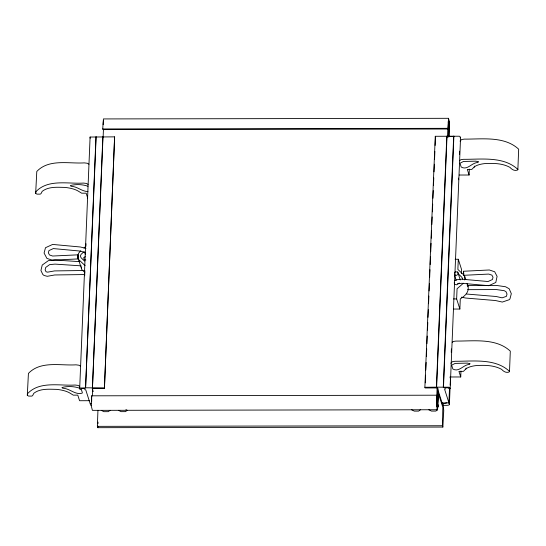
<?xml version="1.0" encoding="UTF-8"?>
<svg xmlns="http://www.w3.org/2000/svg" width="546" height="546" viewBox="0 0 546 546"><rect width="100%" height="100%" fill="white"/><g stroke="black" fill="none" stroke-linecap="round" stroke-linejoin="round"><path stroke-width="0.82" d="M85.954 248.457L80.405 246.997L52.648 244.431L45.495 247.713L44.076 253.044L46.901 258.394L52.116 260.155L77.989 258.934L77.785 254.845L52.648 256.033L49.481 254.962L48.369 252.825L48.963 250.587L53.331 248.58L79.736 251.024L85.463 252.532L84.48 251.938M89.435 400.703L79.573 400.723L77.785 395.133L73.307 395.147L69.635 392.908A19.622 6.75 2.4 0 0 56.641 389.366C49.017 389.243 40.274 388.329 33.845 393.263L32.644 395.591L31.839 396.096L28.563 396.089L27.3 395.277L28.426 373.416C40.595 360.558 60.469 365.834 75.962 364.83L78.917 365.213L80.569 366.161M87.681 197.973L86.152 193.188L81.675 193.195L77.996 190.957A19.622 6.75 2.4 0 0 65.008 187.415C57.378 187.292 48.635 186.377 42.213 191.318L41.011 193.639L40.206 194.144L36.93 194.137L35.667 193.325L36.787 171.464C48.956 158.606 68.837 163.882 84.323 162.879L87.285 163.261L88.937 164.209M84.773 272.406L81.811 269.622L78.18 258.497L78.385 253.453L80.794 250.757M81.409 268.605L81.477 266.926M91.407 403.398L90.076 403.398L85.777 389.912L84.821 389.632L84.814 388.472L81.402 388.472L80.426 389.469L79.764 389.23L79.702 388.035L90.097 137.039L114.612 136.862L104.429 388.527L92.213 388.547L93.195 391.625M84.678 275.798L84.889 270.714M86.002 243.748L85.899 246.287L83.982 247.959M79.702 388.035L85.586 387.872L95.98 136.875M85.586 387.872L96.13 136.787M438.534 391.789L438.104 392.888L437.523 406.954C435.483 405.528 437.639 398.143 436.759 395.202L91.673 395.816L91.332 406.204L92.41 410.36L437.503 409.739L438.711 394.389L442.826 407.289L442.451 425.737L442.874 427.068L97.789 427.689L97.359 426.351L97.946 410.312M448.71 136.732L449.256 122.918L448.484 120.25L448.027 128.999L102.935 129.614L102.723 128.952L103.426 118.932L448.519 118.311L449.597 122.468L449.092 136.821M91.68 401.453L91.673 395.816M103.146 124.638L103.399 120.864M85.736 387.783L92.458 387.858L102.853 136.862M92.458 387.858L103.003 136.773M92.404 395.932L92.724 388.261M103.133 136.923L103.447 129.259M97.789 427.689L97.85 426.092M97.952 423.696L98.021 422.099M104.429 388.527L114.612 136.862M442.963 404.047L442.902 405.487L437.298 387.933L425.088 387.953L424.87 387.285L435.271 136.288L459.159 136.227L459.868 136.377L460.571 137.572L450.17 388.568L449.194 388.807L448.054 387.817L444.642 387.824L445.372 388.991L444.608 389.278L448.908 402.757L443.338 403.248L441.973 402.559L443.796 403.317L446.703 402.846M425.3 382.848L425.614 375.191M425.825 370.086L426.139 362.428M426.392 356.47L426.706 348.812M426.917 343.707L427.238 336.049M427.484 330.098L427.798 322.44M428.009 317.335L428.33 309.678M428.576 303.719L428.89 296.062M429.101 290.957L429.422 283.299M429.668 277.341L429.982 269.683M430.193 264.578L430.514 256.92M430.726 251.815L431.074 243.311M431.285 238.206L431.606 230.549M431.852 224.59L432.166 216.933M432.377 211.828L432.698 204.17M432.944 198.212L433.258 190.554M433.469 185.449L433.79 177.798M434.036 171.84L434.357 164.182M434.561 159.077L434.882 151.419M435.128 145.461L435.449 137.804M450.17 388.568L449.474 387.373L448.764 387.223L436.418 387.155L446.812 136.159M436.623 387.244L447.017 136.247M437.107 387.646L436.425 405.582L437.503 409.739M447.481 137.162L447.829 128.644M448.027 128.999L448.519 118.311M437.94 388.336L437.196 406.231L436.431 403.835M448.348 136.998L448.88 124.222L448.116 121.826M428.849 409.78L431.449 411.09L435.817 411.083L437.578 409.759L437.728 406.006M443.284 387.141L453.685 136.145M443.488 387.23L453.883 136.234M443.222 404.845L443.748 410.578L442.874 427.068M448.908 402.757L449.508 388.295M451.262 352.313L451.399 348.949M459.452 154.566L459.589 151.201M442.861 405.357L446.683 405.35A3.078 1.058 2.4 0 0 449.392 404.279L450.054 388.363M450.191 385.012L450.47 378.317L450.095 377.143M453.596 309.05L459.875 309.043L456.647 298.928L457.063 288.773L463.452 283.183M455.152 259.268L458.292 259.261L457.869 269.424L464.38 275.546L465.779 279.675M459.875 309.043L460.292 298.88C466.127 295.263 470.515 290.54 467.021 283.558M461.343 273.601L461.513 269.369L458.292 259.261M464.646 279.921L464.789 276.563M450.047 376.986L460.735 376.965L460.974 371.075M459.234 175.027L469.096 175.013L469.342 169.124M460.735 376.965L458.947 371.376L463.431 371.369L465.677 369.123A19.622 6.75 2.4 0 1 476.392 365.54C484.909 365.097 493.98 365.124 501.644 369.355C503.419 371.396 505.937 373 508.722 372.154L509.5 371.642L510.305 351.146C496.014 337.817 473.675 341.216 455.999 341.073L453.282 341.462L452.238 342.417M469.096 175.013L467.315 169.424L471.792 169.417L474.037 167.172A19.622 6.75 2.4 0 1 484.752 163.588C493.27 163.145 502.34 163.172 510.012 167.404C511.779 169.444 514.305 171.048 517.089 170.202L517.861 169.69L518.673 149.195C504.374 135.865 482.036 139.264 464.359 139.121L461.643 139.51L460.012 141.107M457.541 283.777L461.752 283.292L488.779 285.695L495.795 282.473L497.092 276.392L494.696 271.772L489.366 269.977L463.472 271.253L463.622 275.314L488.738 274.078L491.905 275.143L493.018 277.286L492.424 279.518L488.056 281.524L461.677 279.177L456.62 279.757L454.634 280.705M35.667 193.325L35.954 191.66C48.123 178.801 67.997 184.077 83.49 183.074L86.445 183.456L88.097 184.405M27.3 395.277L27.587 393.611C39.756 380.753 59.63 386.029 75.123 385.026L78.085 385.408L79.736 386.356M77.785 254.845L77.989 258.934M474.167 167.24L474.542 166.086M465.806 369.192L466.182 368.038M463.622 275.314L463.854 274.815M454.531 273.253L455.262 271.799L457.753 272.024L460.244 279.962M450.812 363.254L452.443 361.657L455.159 361.268C472.836 361.411 495.174 358.012 509.473 371.341L509.5 371.642M459.766 160.661L460.81 159.705L463.527 159.316C481.203 159.459 503.542 156.06 517.833 169.39L517.861 169.69M83.64 252.02L81.156 254.286L80.344 255.972L81.013 257.651L84.459 261.036M459.329 283.033L456.599 284.828L454.525 284.173M110.039 410.346L108.279 411.664L103.917 411.677L101.317 410.36M420.4 409.793L418.639 411.111L414.271 411.118L411.67 409.807M437.503 407.207L438.581 406.593L438.22 405.46M85.231 256.716L83.75 257.521L84.193 259.835L85.858 259.985M460.06 137.81L460.571 137.572M90.868 403.48L90.192 403.747L90.561 404.92A3.078 1.058 2.4 0 0 91.141 405.453M83.354 270.516L54.559 270.912L47.611 272.161L46.041 271.758L45.147 269.833L45.727 267.424L49.625 264.626L54.989 264.114L81.136 265.854M84.398 274.556L54.723 274.966L47.277 276.303L44.008 275.457L42.772 274.433L40.936 270.475L42.226 265.056L48.389 260.633L54.928 260.005L79.443 261.643M467.171 285.572L496.833 285.49L505.569 286.752L509.172 288.759L511.315 293.68L509.957 298.88L509.234 299.706L502.32 302.068L495.543 300.539L465.909 298.068L461.302 297.188M467.629 289.66L496.526 289.578L504.231 290.69L505.978 291.66L507.016 294.048L506.408 296.362L502.095 297.836L496.13 296.498L466.455 294.021M102.723 128.952L447.816 128.33M449.317 136.37L454.436 136.364M87.94 191.544C81.941 191.585 77.239 186.37 71.041 186.282L70.332 185.551C75.867 184.098 82.453 184.289 87.961 186.261M453.508 298.935L456.647 298.928M92.602 387.769L104.218 387.858M436.418 387.155L424.87 387.285M97.359 426.351L442.451 425.737M448.17 402.846L449.024 403.105L449.392 404.279M79.593 388.213C74.085 386.24 67.506 386.049 61.971 387.503L62.674 388.233C69.676 388.274 75.034 395.161 82.077 393.202L82.364 392.731L81.156 388.936M436.274 409.104L437.578 409.759M125.921 409.657L127.218 410.312L125.457 411.636L121.096 411.643L118.496 410.333M454.77 274.501L455.978 275.553L458.196 274.345L457.753 272.024M85.101 265.636L78.583 259.514L78.18 258.497M458.503 274.024L461.95 277.402L462.619 279.088M467.608 285.654L468.011 286.67M458.34 178.078L458.715 179.245A3.078 1.058 2.4 0 1 458.476 179.777M435.271 136.288L435.483 136.957M438.247 404.736L438.609 405.869M454.675 275.587L456.19 280.426M84.746 252.402L85.435 254.695M454.197 282.814L454.627 284.357M463.472 271.253L463.82 273.983M90.097 137.039L90.158 138.234M450.47 378.317A3.078 1.058 2.4 0 1 450.232 378.849M478.248 161.746L478.003 162.476C471.805 162.49 467.478 170.707 461.206 167.042L459.991 163.247L463.465 161.466L475.846 161.159L478.248 161.746M469.881 363.697L469.642 364.428C463.438 364.441 459.111 372.659 452.839 368.994L451.631 365.192L455.098 363.418L467.485 363.11L469.881 363.697"/></g></svg>
